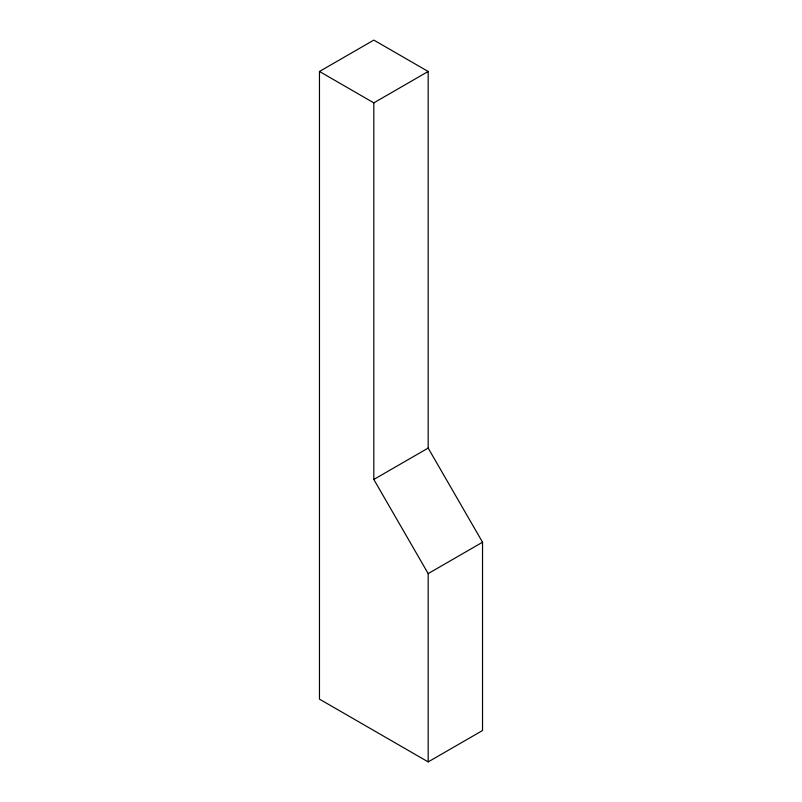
<?xml version="1.0" encoding="UTF-8"?>
<svg xmlns="http://www.w3.org/2000/svg" width="802" height="802" viewBox="0 0 802 802"><rect width="100%" height="100%" fill="white"/><g stroke="black" fill="none" stroke-linecap="round" stroke-linejoin="round"><path stroke-width="1.2" d="M319.467 71.478L373.822 40.1L428.178 71.478L428.178 448.077L482.533 542.222L482.533 730.522L428.178 761.9L319.467 699.133L319.467 71.478L373.822 102.867L428.178 71.478M428.178 761.9L428.178 573.6L373.822 479.456L428.178 448.077M428.178 573.6L482.533 542.222M373.822 102.867L373.822 479.456"/></g></svg>
